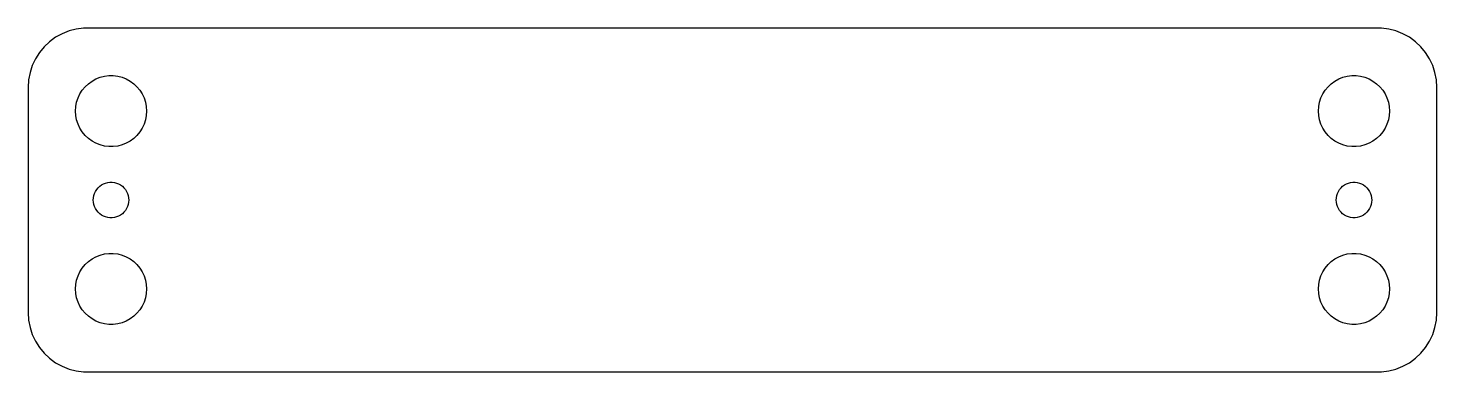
# Model space of a CAD drawing. Header units: metres. Extents: x -60 to 60, y -14 to 14.
import ezdxf

# ---------------------------------------------------------------- set-up
doc = ezdxf.new("R2010")
doc.units = ezdxf.units.M

msp = doc.modelspace()

# ---------------------------------------------------------------- linework, layer by layer
for p, q in [((-55.4369, 14.4114), (-56.0451, 14.2553)), ((-54.8139, 14.4901), (-55.4369, 14.4114)), ((54.8139, 14.4901), (-54.8139, 14.4901)), ((55.4369, 14.4114), (54.8139, 14.4901)), ((56.0451, 14.2553), (55.4369, 14.4114)), ((-57.6871, 13.3526), (-58.1448, 12.9227)), ((-57.1791, 13.7216), (-57.6871, 13.3526)), ((-56.6289, 14.0241), (-57.1791, 13.7216)), ((-56.0451, 14.2553), (-56.6289, 14.0241)), ((56.6289, 14.0241), (56.0451, 14.2553)), ((57.1791, 13.7216), (56.6289, 14.0241)), ((57.6871, 13.3526), (57.1791, 13.7216)), ((58.1448, 12.9227), (57.6871, 13.3526)), ((-58.8815, 11.9088), (-59.1489, 11.3406)), ((-58.5451, 12.4389), (-58.8815, 11.9088)), ((-58.1448, 12.9227), (-58.5451, 12.4389)), ((58.5451, 12.4389), (58.1448, 12.9227)), ((58.8815, 11.9088), (58.5451, 12.4389)), ((59.1489, 11.3406), (58.8815, 11.9088)), ((-59.3429, 10.7434), (-59.4606, 10.1267)), ((-59.1489, 11.3406), (-59.3429, 10.7434)), ((59.3429, 10.7434), (59.1489, 11.3406)), ((59.4606, 10.1267), (59.3429, 10.7434)), ((-59.4606, 10.1267), (-59.5, 9.5)), ((-54.927, 9.26335), (-54.6869, 9.55363)), ((-54.6869, 9.55363), (-54.4123, 9.81154)), ((-54.4123, 9.81154), (-54.1075, 10.033)), ((-54.1075, 10.033), (-53.7773, 10.2145)), ((-53.7773, 10.2145), (-53.427, 10.3532)), ((-53.427, 10.3532), (-53.0621, 10.4469)), ((-53.0621, 10.4469), (-52.6884, 10.4941)), ((-52.6884, 10.4941), (-52.3116, 10.4941)), ((-52.3116, 10.4941), (-51.9379, 10.4469)), ((-51.9379, 10.4469), (-51.5729, 10.3532)), ((-51.5729, 10.3532), (-51.2227, 10.2145)), ((-51.2227, 10.2145), (-50.8925, 10.033)), ((-50.8925, 10.033), (-50.5877, 9.81154)), ((-50.5877, 9.81154), (-50.3131, 9.55363)), ((-50.3131, 9.55363), (-50.0729, 9.26335)), ((50.0729, 9.26335), (50.3131, 9.55363)), ((50.3131, 9.55363), (50.5877, 9.81154)), ((50.5877, 9.81154), (50.8925, 10.033)), ((50.8925, 10.033), (51.2227, 10.2145)), ((51.2227, 10.2145), (51.5729, 10.3532)), ((51.5729, 10.3532), (51.9379, 10.4469)), ((51.9379, 10.4469), (52.3116, 10.4941)), ((52.3116, 10.4941), (52.6884, 10.4941)), ((52.6884, 10.4941), (53.0621, 10.4469)), ((53.0621, 10.4469), (53.427, 10.3532)), ((53.427, 10.3532), (53.7773, 10.2145)), ((53.7773, 10.2145), (54.1075, 10.033)), ((54.1075, 10.033), (54.4123, 9.81154)), ((54.4123, 9.81154), (54.6869, 9.55363)), ((54.6869, 9.55363), (54.927, 9.26335)), ((59.5, 9.5), (59.4606, 10.1267)), ((-59.5, 9.5), (-59.5, -9.5)), ((-55.4057, 8.24606), (-55.2893, 8.60437)), ((-55.2893, 8.60437), (-55.1289, 8.94525)), ((-55.1289, 8.94525), (-54.927, 9.26335)), ((-50.0729, 9.26335), (-49.8711, 8.94525)), ((-49.8711, 8.94525), (-49.7107, 8.60437)), ((-49.7107, 8.60437), (-49.5942, 8.24606)), ((49.5942, 8.24606), (49.7107, 8.60437)), ((49.7107, 8.60437), (49.8711, 8.94525)), ((49.8711, 8.94525), (50.0729, 9.26335)), ((54.927, 9.26335), (55.1289, 8.94525)), ((55.1289, 8.94525), (55.2893, 8.60437)), ((55.2893, 8.60437), (55.4057, 8.24606)), ((59.5, -9.5), (59.5, 9.5)), ((-55.5, 7.5), (-55.4763, 7.87599)), ((-55.4763, 7.12399), (-55.5, 7.5)), ((-55.4763, 7.87599), (-55.4057, 8.24606)), ((-49.5942, 8.24606), (-49.5237, 7.87599)), ((-49.5237, 7.87599), (-49.5, 7.5)), ((-49.5, 7.5), (-49.5237, 7.12399)), ((49.5, 7.5), (49.5237, 7.87599)), ((49.5237, 7.12399), (49.5, 7.5)), ((49.5237, 7.87599), (49.5942, 8.24606)), ((55.4057, 8.24606), (55.4763, 7.87599)), ((55.4763, 7.87599), (55.5, 7.5)), ((55.5, 7.5), (55.4763, 7.12399)), ((-55.4057, 6.75392), (-55.4763, 7.12399)), ((-55.2893, 6.39561), (-55.4057, 6.75392)), ((-55.1289, 6.05473), (-55.2893, 6.39561)), ((-54.927, 5.73663), (-55.1289, 6.05473)), ((-49.8711, 6.05473), (-50.0729, 5.73663)), ((-49.7107, 6.39561), (-49.8711, 6.05473)), ((-49.5942, 6.75392), (-49.7107, 6.39561)), ((-49.5237, 7.12399), (-49.5942, 6.75392)), ((49.5942, 6.75392), (49.5237, 7.12399)), ((49.7107, 6.39561), (49.5942, 6.75392)), ((49.8711, 6.05473), (49.7107, 6.39561)), ((50.0729, 5.73663), (49.8711, 6.05473)), ((55.1289, 6.05473), (54.927, 5.73663)), ((55.2893, 6.39561), (55.1289, 6.05473)), ((55.4057, 6.75392), (55.2893, 6.39561)), ((55.4763, 7.12399), (55.4057, 6.75392)), ((-54.6869, 5.44635), (-54.927, 5.73663)), ((-54.4123, 5.18845), (-54.6869, 5.44635)), ((-54.1075, 4.96701), (-54.4123, 5.18845)), ((-53.7773, 4.78551), (-54.1075, 4.96701)), ((-53.427, 4.64682), (-53.7773, 4.78551)), ((-51.2227, 4.78551), (-51.5729, 4.64682)), ((-50.8925, 4.96701), (-51.2227, 4.78551)), ((-50.5877, 5.18845), (-50.8925, 4.96701)), ((-50.3131, 5.44635), (-50.5877, 5.18845)), ((-50.0729, 5.73663), (-50.3131, 5.44635)), ((50.3131, 5.44635), (50.0729, 5.73663)), ((50.5877, 5.18845), (50.3131, 5.44635)), ((50.8925, 4.96701), (50.5877, 5.18845)), ((51.2227, 4.78551), (50.8925, 4.96701)), ((51.5729, 4.64682), (51.2227, 4.78551)), ((53.7773, 4.78551), (53.427, 4.64682)), ((54.1075, 4.96701), (53.7773, 4.78551)), ((54.4123, 5.18845), (54.1075, 4.96701)), ((54.6869, 5.44635), (54.4123, 5.18845)), ((54.927, 5.73663), (54.6869, 5.44635)), ((-53.0621, 4.55313), (-53.427, 4.64682)), ((-52.6884, 4.50591), (-53.0621, 4.55313)), ((-52.3116, 4.50591), (-52.6884, 4.50591)), ((-51.9379, 4.55313), (-52.3116, 4.50591)), ((-51.5729, 4.64682), (-51.9379, 4.55313)), ((51.9379, 4.55313), (51.5729, 4.64682)), ((52.3116, 4.50591), (51.9379, 4.55313)), ((52.6884, 4.50591), (52.3116, 4.50591)), ((53.0621, 4.55313), (52.6884, 4.50591)), ((53.427, 4.64682), (53.0621, 4.55313)), ((-53.4561, 1.15576), (-53.3037, 1.26648)), ((-53.3037, 1.26648), (-53.1387, 1.35724)), ((-53.1387, 1.35724), (-52.9635, 1.42657)), ((-52.9635, 1.42657), (-52.7811, 1.47342)), ((-52.7811, 1.47342), (-52.5942, 1.49704)), ((-52.5942, 1.49704), (-52.4058, 1.49704)), ((-52.4058, 1.49704), (-52.2189, 1.47342)), ((-52.2189, 1.47342), (-52.0365, 1.42657)), ((-52.0365, 1.42657), (-51.8613, 1.35724)), ((-51.8613, 1.35724), (-51.6963, 1.26648)), ((-51.6963, 1.26648), (-51.5439, 1.15576)), ((51.5439, 1.15576), (51.6963, 1.26648)), ((51.6963, 1.26648), (51.8613, 1.35724)), ((51.8613, 1.35724), (52.0365, 1.42657)), ((52.0365, 1.42657), (52.2189, 1.47342)), ((52.2189, 1.47342), (52.4058, 1.49704)), ((52.4058, 1.49704), (52.5942, 1.49704)), ((52.5942, 1.49704), (52.7811, 1.47342)), ((52.7811, 1.47342), (52.9635, 1.42657)), ((52.9635, 1.42657), (53.1387, 1.35724)), ((53.1387, 1.35724), (53.3037, 1.26648)), ((53.3037, 1.26648), (53.4561, 1.15576)), ((-54, 0), (-53.9882, 0.187988)), ((-53.9882, -0.187988), (-54, 0)), ((-53.9882, 0.187988), (-53.9529, 0.373032)), ((-53.9529, 0.373032), (-53.8947, 0.552185)), ((-53.8947, 0.552185), (-53.8145, 0.722626)), ((-53.8145, 0.722626), (-53.7135, 0.881668)), ((-53.7135, 0.881668), (-53.5934, 1.02681)), ((-53.5934, 1.02681), (-53.4561, 1.15576)), ((-51.5439, 1.15576), (-51.4065, 1.02681)), ((-51.4065, 1.02681), (-51.2865, 0.881668)), ((-51.2865, 0.881668), (-51.1855, 0.722626)), ((-51.1855, 0.722626), (-51.1053, 0.552185)), ((-51.1053, 0.552185), (-51.0471, 0.373032)), ((-51.0471, 0.373032), (-51.0118, 0.187988)), ((-51.0118, 0.187988), (-51, 0)), ((-51, 0), (-51.0118, -0.187988)), ((51, 0), (51.0118, 0.187988)), ((51.0118, -0.187988), (51, 0)), ((51.0118, 0.187988), (51.0471, 0.373032)), ((51.0471, 0.373032), (51.1053, 0.552185)), ((51.1053, 0.552185), (51.1855, 0.722626)), ((51.1855, 0.722626), (51.2865, 0.881668)), ((51.2865, 0.881668), (51.4065, 1.02681)), ((51.4065, 1.02681), (51.5439, 1.15576)), ((53.4561, 1.15576), (53.5934, 1.02681)), ((53.5934, 1.02681), (53.7135, 0.881668)), ((53.7135, 0.881668), (53.8145, 0.722626)), ((53.8145, 0.722626), (53.8947, 0.552185)), ((53.8947, 0.552185), (53.9529, 0.373032)), ((53.9529, 0.373032), (53.9882, 0.187988)), ((53.9882, 0.187988), (54, 0)), ((54, 0), (53.9882, -0.187988)), ((-53.9529, -0.373032), (-53.9882, -0.187988)), ((-53.8947, -0.552185), (-53.9529, -0.373032)), ((-53.8145, -0.722626), (-53.8947, -0.552185)), ((-53.7135, -0.881668), (-53.8145, -0.722626)), ((-53.5934, -1.02681), (-53.7135, -0.881668)), ((-53.4561, -1.15576), (-53.5934, -1.02681)), ((-53.3037, -1.26648), (-53.4561, -1.15576)), ((-51.5439, -1.15576), (-51.6963, -1.26648)), ((-51.4065, -1.02681), (-51.5439, -1.15576)), ((-51.2865, -0.881668), (-51.4065, -1.02681)), ((-51.1855, -0.722626), (-51.2865, -0.881668)), ((-51.1053, -0.552185), (-51.1855, -0.722626)), ((-51.0471, -0.373032), (-51.1053, -0.552185)), ((-51.0118, -0.187988), (-51.0471, -0.373032)), ((51.0471, -0.373032), (51.0118, -0.187988)), ((51.1053, -0.552185), (51.0471, -0.373032)), ((51.1855, -0.722626), (51.1053, -0.552185)), ((51.2865, -0.881668), (51.1855, -0.722626)), ((51.4065, -1.02681), (51.2865, -0.881668)), ((51.5439, -1.15576), (51.4065, -1.02681)), ((51.6963, -1.26648), (51.5439, -1.15576)), ((53.4561, -1.15576), (53.3037, -1.26648)), ((53.5934, -1.02681), (53.4561, -1.15576)), ((53.7135, -0.881668), (53.5934, -1.02681)), ((53.8145, -0.722626), (53.7135, -0.881668)), ((53.8947, -0.552185), (53.8145, -0.722626)), ((53.9529, -0.373032), (53.8947, -0.552185)), ((53.9882, -0.187988), (53.9529, -0.373032)), ((-53.1387, -1.35724), (-53.3037, -1.26648)), ((-52.9635, -1.42657), (-53.1387, -1.35724)), ((-52.7811, -1.47342), (-52.9635, -1.42657)), ((-52.5942, -1.49704), (-52.7811, -1.47342)), ((-52.4058, -1.49704), (-52.5942, -1.49704)), ((-52.2189, -1.47342), (-52.4058, -1.49704)), ((-52.0365, -1.42657), (-52.2189, -1.47342)), ((-51.8613, -1.35724), (-52.0365, -1.42657)), ((-51.6963, -1.26648), (-51.8613, -1.35724)), ((51.8613, -1.35724), (51.6963, -1.26648)), ((52.0365, -1.42657), (51.8613, -1.35724)), ((52.2189, -1.47342), (52.0365, -1.42657)), ((52.4058, -1.49704), (52.2189, -1.47342)), ((52.5942, -1.49704), (52.4058, -1.49704)), ((52.7811, -1.47342), (52.5942, -1.49704)), ((52.9635, -1.42657), (52.7811, -1.47342)), ((53.1387, -1.35724), (52.9635, -1.42657)), ((53.3037, -1.26648), (53.1387, -1.35724)), ((-53.7773, -4.78551), (-53.427, -4.64682)), ((-53.427, -4.64682), (-53.0621, -4.55313)), ((-53.0621, -4.55313), (-52.6884, -4.50591)), ((-52.6884, -4.50591), (-52.3116, -4.50591)), ((-52.3116, -4.50591), (-51.9379, -4.55313)), ((-51.9379, -4.55313), (-51.5729, -4.64682)), ((-51.5729, -4.64682), (-51.2227, -4.78551)), ((51.2227, -4.78551), (51.5729, -4.64682)), ((51.5729, -4.64682), (51.9379, -4.55313)), ((51.9379, -4.55313), (52.3116, -4.50591)), ((52.3116, -4.50591), (52.6884, -4.50591)), ((52.6884, -4.50591), (53.0621, -4.55313)), ((53.0621, -4.55313), (53.427, -4.64682)), ((53.427, -4.64682), (53.7773, -4.78551)), ((-55.1289, -6.05473), (-54.927, -5.73663)), ((-54.927, -5.73663), (-54.6869, -5.44635)), ((-54.6869, -5.44635), (-54.4123, -5.18845)), ((-54.4123, -5.18845), (-54.1075, -4.96701)), ((-54.1075, -4.96701), (-53.7773, -4.78551)), ((-51.2227, -4.78551), (-50.8925, -4.96701)), ((-50.8925, -4.96701), (-50.5877, -5.18845)), ((-50.5877, -5.18845), (-50.3131, -5.44635)), ((-50.3131, -5.44635), (-50.0729, -5.73663)), ((-50.0729, -5.73663), (-49.8711, -6.05473)), ((49.8711, -6.05473), (50.0729, -5.73663)), ((50.0729, -5.73663), (50.3131, -5.44635)), ((50.3131, -5.44635), (50.5877, -5.18845)), ((50.5877, -5.18845), (50.8925, -4.96701)), ((50.8925, -4.96701), (51.2227, -4.78551)), ((53.7773, -4.78551), (54.1075, -4.96701)), ((54.1075, -4.96701), (54.4123, -5.18845)), ((54.4123, -5.18845), (54.6869, -5.44635)), ((54.6869, -5.44635), (54.927, -5.73663)), ((54.927, -5.73663), (55.1289, -6.05473)), ((-55.5, -7.5), (-55.4763, -7.12399)), ((-55.4763, -7.12399), (-55.4057, -6.75392)), ((-55.4057, -6.75392), (-55.2893, -6.39561)), ((-55.2893, -6.39561), (-55.1289, -6.05473)), ((-49.8711, -6.05473), (-49.7107, -6.39561)), ((-49.7107, -6.39561), (-49.5942, -6.75392)), ((-49.5942, -6.75392), (-49.5237, -7.12399)), ((-49.5237, -7.12399), (-49.5, -7.5)), ((49.5, -7.5), (49.5237, -7.12399)), ((49.5237, -7.12399), (49.5942, -6.75392)), ((49.5942, -6.75392), (49.7107, -6.39561)), ((49.7107, -6.39561), (49.8711, -6.05473)), ((55.1289, -6.05473), (55.2893, -6.39561)), ((55.2893, -6.39561), (55.4057, -6.75392)), ((55.4057, -6.75392), (55.4763, -7.12399)), ((55.4763, -7.12399), (55.5, -7.5)), ((-55.4763, -7.87599), (-55.5, -7.5)), ((-55.4057, -8.24606), (-55.4763, -7.87599)), ((-55.2893, -8.60437), (-55.4057, -8.24606)), ((-49.5942, -8.24606), (-49.7107, -8.60437)), ((-49.5237, -7.87599), (-49.5942, -8.24606)), ((-49.5, -7.5), (-49.5237, -7.87599)), ((49.5237, -7.87599), (49.5, -7.5)), ((49.5942, -8.24606), (49.5237, -7.87599)), ((49.7107, -8.60437), (49.5942, -8.24606)), ((55.4057, -8.24606), (55.2893, -8.60437)), ((55.4763, -7.87599), (55.4057, -8.24606)), ((55.5, -7.5), (55.4763, -7.87599)), ((-59.5, -9.5), (-59.4606, -10.1267)), ((-55.1289, -8.94525), (-55.2893, -8.60437)), ((-54.927, -9.26335), (-55.1289, -8.94525)), ((-54.6869, -9.55363), (-54.927, -9.26335)), ((-50.0729, -9.26335), (-50.3131, -9.55363)), ((-49.8711, -8.94525), (-50.0729, -9.26335)), ((-49.7107, -8.60437), (-49.8711, -8.94525)), ((49.8711, -8.94525), (49.7107, -8.60437)), ((50.0729, -9.26335), (49.8711, -8.94525)), ((50.3131, -9.55363), (50.0729, -9.26335)), ((54.927, -9.26335), (54.6869, -9.55363)), ((55.1289, -8.94525), (54.927, -9.26335)), ((55.2893, -8.60437), (55.1289, -8.94525)), ((59.4606, -10.1267), (59.5, -9.5)), ((-59.4606, -10.1267), (-59.3429, -10.7434)), ((-54.4123, -9.81154), (-54.6869, -9.55363)), ((-54.1075, -10.033), (-54.4123, -9.81154)), ((-53.7773, -10.2145), (-54.1075, -10.033)), ((-53.427, -10.3532), (-53.7773, -10.2145)), ((-53.0621, -10.4469), (-53.427, -10.3532)), ((-52.6884, -10.4941), (-53.0621, -10.4469)), ((-52.3116, -10.4941), (-52.6884, -10.4941)), ((-51.9379, -10.4469), (-52.3116, -10.4941)), ((-51.5729, -10.3532), (-51.9379, -10.4469)), ((-51.2227, -10.2145), (-51.5729, -10.3532)), ((-50.8925, -10.033), (-51.2227, -10.2145)), ((-50.5877, -9.81154), (-50.8925, -10.033)), ((-50.3131, -9.55363), (-50.5877, -9.81154)), ((50.5877, -9.81154), (50.3131, -9.55363)), ((50.8925, -10.033), (50.5877, -9.81154)), ((51.2227, -10.2145), (50.8925, -10.033)), ((51.5729, -10.3532), (51.2227, -10.2145)), ((51.9379, -10.4469), (51.5729, -10.3532)), ((52.3116, -10.4941), (51.9379, -10.4469)), ((52.6884, -10.4941), (52.3116, -10.4941)), ((53.0621, -10.4469), (52.6884, -10.4941)), ((53.427, -10.3532), (53.0621, -10.4469)), ((53.7773, -10.2145), (53.427, -10.3532)), ((54.1075, -10.033), (53.7773, -10.2145)), ((54.4123, -9.81154), (54.1075, -10.033)), ((54.6869, -9.55363), (54.4123, -9.81154)), ((59.3429, -10.7434), (59.4606, -10.1267)), ((-59.3429, -10.7434), (-59.1489, -11.3406)), ((-59.1489, -11.3406), (-58.8815, -11.9088)), ((58.8815, -11.9088), (59.1489, -11.3406)), ((59.1489, -11.3406), (59.3429, -10.7434)), ((-58.8815, -11.9088), (-58.5451, -12.4389)), ((-58.5451, -12.4389), (-58.1448, -12.9227)), ((-58.1448, -12.9227), (-57.6871, -13.3526)), ((57.6871, -13.3526), (58.1448, -12.9227)), ((58.1448, -12.9227), (58.5451, -12.4389)), ((58.5451, -12.4389), (58.8815, -11.9088)), ((-57.6871, -13.3526), (-57.1791, -13.7216)), ((-57.1791, -13.7216), (-56.6289, -14.0241)), ((-56.6289, -14.0241), (-56.0451, -14.2553)), ((-56.0451, -14.2553), (-55.4369, -14.4114)), ((55.4369, -14.4114), (56.0451, -14.2553)), ((56.0451, -14.2553), (56.6289, -14.0241)), ((56.6289, -14.0241), (57.1791, -13.7216)), ((57.1791, -13.7216), (57.6871, -13.3526)), ((-55.4369, -14.4114), (-54.8139, -14.4901)), ((-54.8139, -14.4901), (54.8139, -14.4901)), ((54.8139, -14.4901), (55.4369, -14.4114))]:
    msp.add_line(p, q)

doc.saveas('drawing.dxf')
